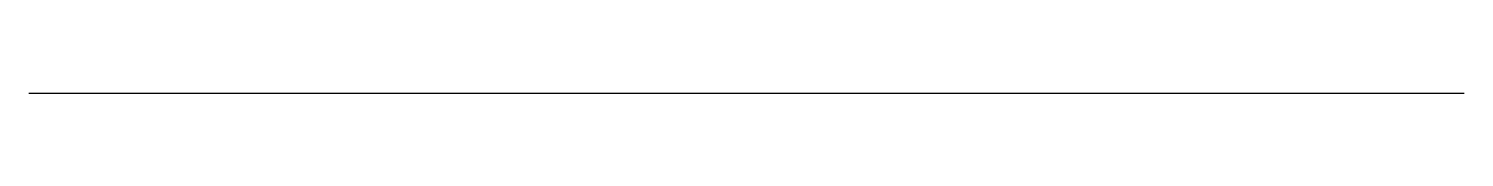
# Model space of a CAD drawing. Header units: millimetres. Extents: x 0 to 5000, y 0 to 0.
import ezdxf

# ---------------------------------------------------------------- set-up
doc = ezdxf.new("R2010")
doc.units = ezdxf.units.MM
doc.layers.add('S-BEAM', color=3, linetype='Continuous')
doc.layers.add('S-COL', color=1, linetype='Continuous')

msp = doc.modelspace()

# ---------------------------------------------------------------- linework, layer by layer
at = {"layer": 'S-BEAM'}
msp.add_line((0, 0, 3000), (5000, 0, 3000), dxfattribs=at)
at = {"layer": 'S-COL'}
for p, q in [((0, 0), (0, 0, 3000)), ((5000, 0), (5000, 0, 3000))]:
    msp.add_line(p, q, dxfattribs=at)

doc.saveas('drawing.dxf')
